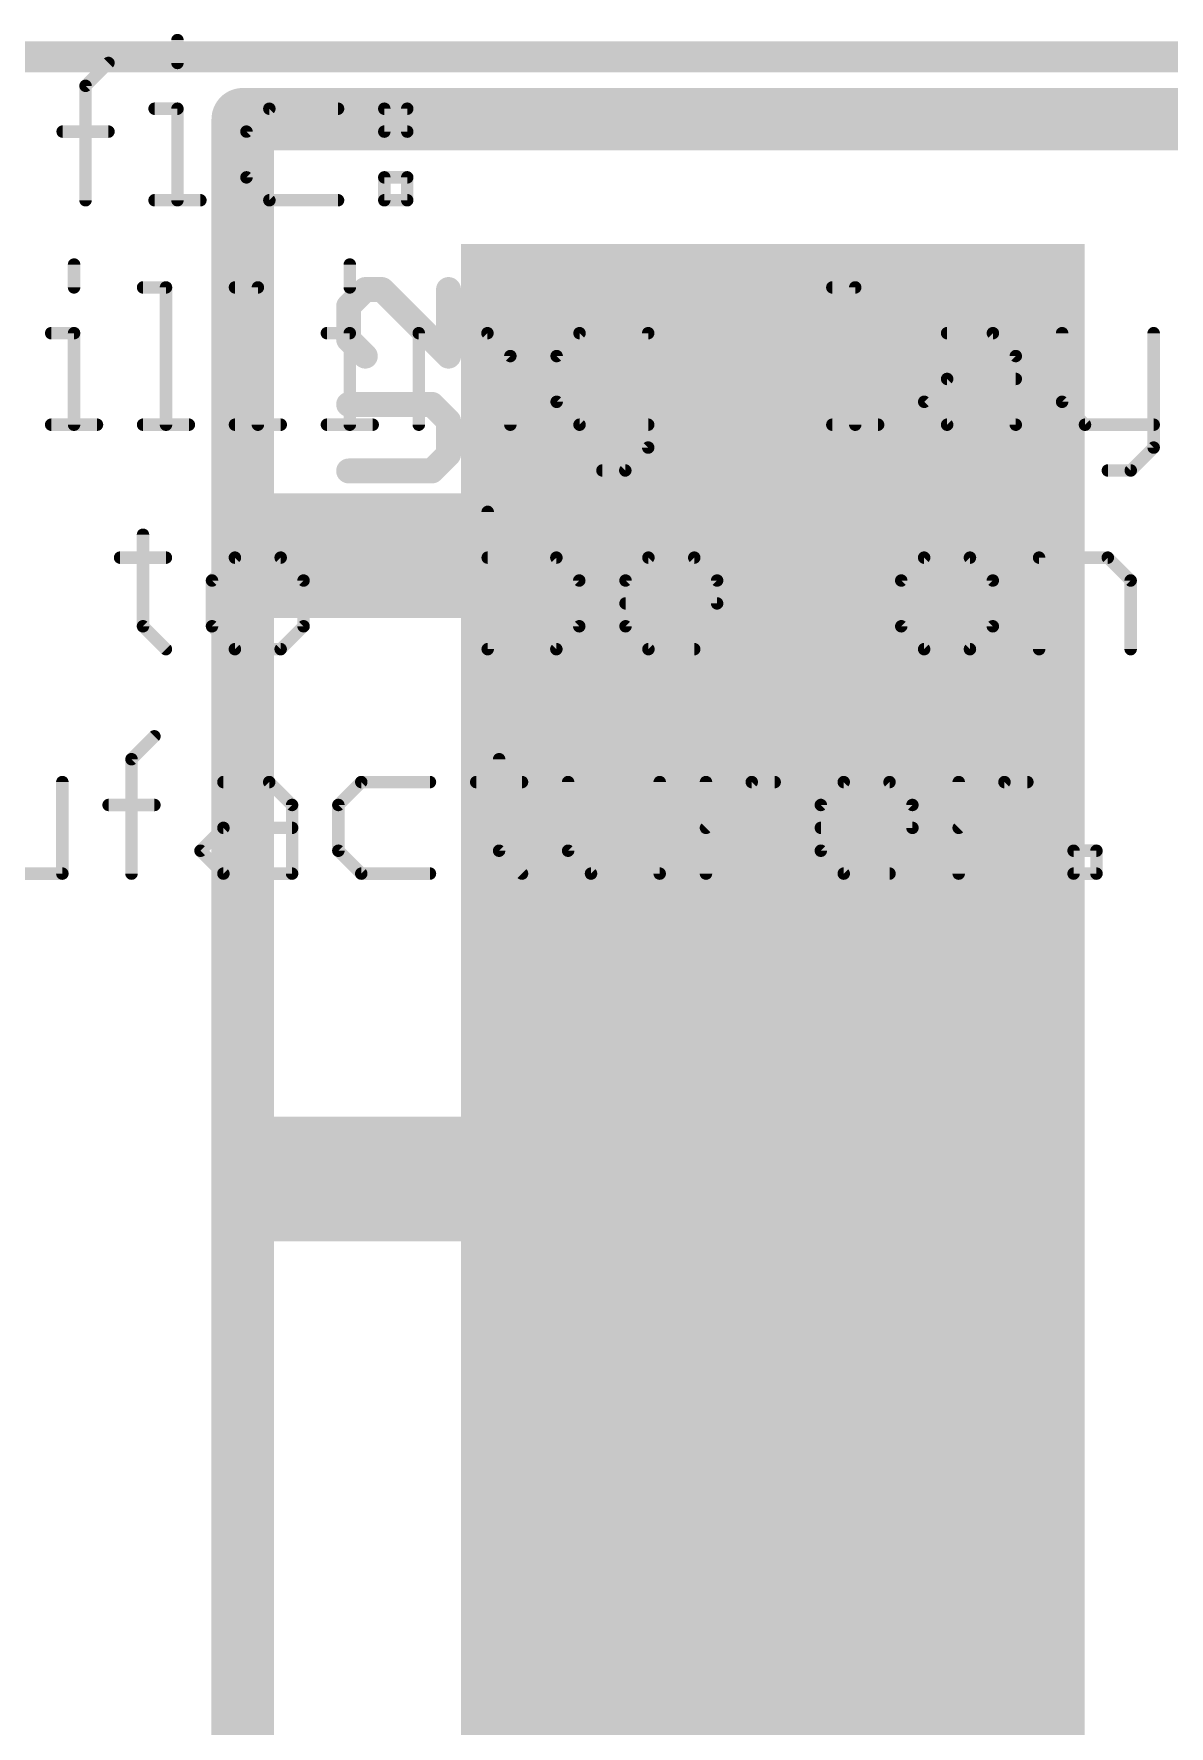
# Model space of a CAD drawing. Extents: x 0 to 102, y -4 to 29.
# Drawn here: x 73.83 to 78.45, y 10.22 to 17.11 of the extents above; entities that cross this region are included whole.
import ezdxf

# ---------------------------------------------------------------- set-up
doc = ezdxf.new("R2010")
doc.units = 0
for name, color, linetype in [('21', 253, 'CONTINUOUS'), ('25', 253, 'CONTINUOUS'), ('51', 41, 'CONTINUOUS')]:
    doc.layers.add(name, color=color, linetype=linetype)

# ---------------------------------------------------------------- blocks, each defined once
blk = doc.blocks.new('RECT')
blk.add_solid([(-0.5, -0.5), (0.5, -0.5), (-0.5, 0.5), (0.5, 0.5)])

msp = doc.modelspace()

# ---------------------------------------------------------------- linework, layer by layer
at = {"layer": '21'}
for points, const_width in [([(69.596, 17.018), (82.804, 17.018)], 0.127), ([(74.676, 8.128), (74.676, 16.764)], 0.254), ([(74.676, 16.764), (78.613, 16.764)], 0.254)]:
    msp.add_lwpolyline(points, dxfattribs=dict(at, const_width=const_width))
at = {"layer": '21', "const_width": 0.127}
for points in [[(74.7395, 16.764, 1), (74.6125, 16.764)], [(74.676, 16.8275, 1), (74.676, 16.7005)]]:
    msp.add_lwpolyline(points, format="xyb", dxfattribs=at)
at = {"layer": '25', "const_width": 0.1016}
for points in [[(75.1752, 16.07), (75.1075, 16.0022)], [(75.243, 16.07), (75.1752, 16.07)], [(75.5142, 15.7988), (75.243, 16.07)], [(75.5142, 16.07), (75.5142, 15.7988)], [(75.1075, 16.0022), (75.1075, 15.8666)], [(75.1075, 15.8666), (75.1752, 15.7988)], [(75.4464, 15.6022), (75.1075, 15.6022)], [(75.5142, 15.5344), (75.4464, 15.6022)], [(75.5142, 15.3988), (75.5142, 15.5344)], [(75.4464, 15.331), (75.5142, 15.3988)], [(75.1075, 15.331), (75.4464, 15.331)]]:
    msp.add_lwpolyline(points, dxfattribs=at)
at = {"layer": '25', "const_width": 0.0508}
for points in [[(75.1752, 16.0954, 1), (75.1752, 16.0446)], [(75.1932, 16.052, 1), (75.1573, 16.0879)], [(75.261, 16.0879, 1), (75.2251, 16.052)], [(75.243, 16.0446, 1), (75.243, 16.0954)], [(75.5396, 16.07, 1), (75.4888, 16.07)], [(75.1329, 16.0022, 1), (75.0821, 16.0022)], [(75.0895, 16.0201, 1), (75.1254, 15.9842)], [(75.1254, 15.8846, 1), (75.0895, 15.8486)], [(75.0821, 15.8666, 1), (75.1329, 15.8666)], [(75.1573, 15.7808, 1), (75.1932, 15.8168)], [(75.4888, 15.7988, 1), (75.5396, 15.7988)], [(75.4962, 15.7808, 1), (75.5322, 15.8168)], [(75.1075, 15.6276, 1), (75.1075, 15.5768)], [(75.4644, 15.6202, 1), (75.4284, 15.5842)], [(75.4464, 15.5768, 1), (75.4464, 15.6276)], [(75.5396, 15.5344, 1), (75.4888, 15.5344)], [(75.4962, 15.5165, 1), (75.5322, 15.5524)], [(75.5322, 15.3809, 1), (75.4962, 15.4168)], [(75.1075, 15.3564, 1), (75.1075, 15.3056)], [(75.4284, 15.349, 1), (75.4644, 15.3131)], [(75.4464, 15.3056, 1), (75.4464, 15.3564)], [(75.4888, 15.3988, 1), (75.5396, 15.3988)]]:
    msp.add_lwpolyline(points, format="xyb", dxfattribs=at)
at = {"layer": '51'}
for points, const_width in [([(74.4104, 17.0863), (74.4104, 16.9931)], 0.0508), ([(74.0362, 16.8999), (74.1295, 16.9931)], 0.0508), ([(74.0362, 16.4338), (74.0362, 16.8999)], 0.0508), ([(74.3172, 16.8067), (74.4104, 16.8067)], 0.0508), ([(74.4104, 16.8067), (74.4104, 16.4338)], 0.0508), ([(74.7846, 16.8067), (74.6914, 16.7134)], 0.0508), ([(75.0643, 16.8067), (74.7846, 16.8067)], 0.0508), ([(75.2527, 16.8067), (75.346, 16.8067)], 0.0508), ([(75.2527, 16.7134), (75.2527, 16.8067)], 0.0508), ([(75.346, 16.8067), (75.346, 16.7134)], 0.0508), ([(73.943, 16.7134), (74.1295, 16.7134)], 0.0508), ([(74.6914, 16.7134), (74.6914, 16.527)], 0.0508), ([(75.346, 16.7134), (75.2527, 16.7134)], 0.0508), ([(74.6914, 16.527), (74.7846, 16.4338)], 0.0508), ([(75.2527, 16.527), (75.346, 16.527)], 0.0508), ([(75.2527, 16.4338), (75.2527, 16.527)], 0.0508), ([(75.346, 16.527), (75.346, 16.4338)], 0.0508), ([(74.3172, 16.4338), (74.5037, 16.4338)], 0.0508), ([(74.7846, 16.4338), (75.0643, 16.4338)], 0.0508), ([(75.346, 16.4338), (75.2527, 16.4338)], 0.0508), ([(73.9894, 16.1719), (73.9894, 16.0787)], 0.0508), ([(75.1121, 16.1719), (75.1121, 16.0787)], 0.0508), ([(74.2704, 16.0787), (74.3637, 16.0787)], 0.0508), ([(74.3637, 16.0787), (74.3637, 15.5194)], 0.0508), ([(74.6446, 16.0787), (74.7379, 16.0787)], 0.0508), ([(74.7379, 16.0787), (74.7379, 15.5194)], 0.0508), ([(77.077, 16.0787), (77.1702, 16.0787)], 0.0508), ([(77.1702, 16.0787), (77.1702, 15.5194)], 0.0508), ([(73.8962, 15.8923), (73.9894, 15.8923)], 0.0508), ([(73.9894, 15.8923), (73.9894, 15.5194)], 0.0508), ([(75.0189, 15.8923), (75.1121, 15.8923)], 0.0508), ([(75.1121, 15.8923), (75.1121, 15.5194)], 0.0508), ([(75.3931, 15.5194), (75.3931, 15.8923)], 0.0508), ([(75.3931, 15.8923), (75.6727, 15.8923)], 0.0508), ([(75.6727, 15.8923), (75.7659, 15.799)], 0.0508), ([(76.0476, 15.8923), (75.9544, 15.799)], 0.0508), ([(76.3272, 15.8923), (76.0476, 15.8923)], 0.0508), ([(76.3272, 15.4262), (76.3272, 15.8923)], 0.0508), ([(77.5444, 15.8923), (77.7308, 15.8923)], 0.0508), ([(77.7308, 15.8923), (77.824, 15.799)], 0.0508), ([(78.0125, 15.8923), (78.0125, 15.6126)], 0.0508), ([(78.3854, 15.8923), (78.3854, 15.4262)], 0.0508), ([(75.7659, 15.799), (75.7659, 15.5194)], 0.0508), ([(75.9544, 15.799), (75.9544, 15.6126)], 0.0508), ([(77.824, 15.799), (77.824, 15.5194)], 0.0508), ([(77.4512, 15.6126), (77.5444, 15.7058)], 0.0508), ([(77.5444, 15.7058), (77.824, 15.7058)], 0.0508), ([(75.9544, 15.6126), (76.0476, 15.5194)], 0.0508), ([(77.5444, 15.5194), (77.4512, 15.6126)], 0.0508), ([(78.0125, 15.6126), (78.1057, 15.5194)], 0.0508), ([(73.8962, 15.5194), (74.0827, 15.5194)], 0.0508), ([(74.2704, 15.5194), (74.4569, 15.5194)], 0.0508), ([(74.6446, 15.5194), (74.8311, 15.5194)], 0.0508), ([(75.0189, 15.5194), (75.2053, 15.5194)], 0.0508), ([(76.0476, 15.5194), (76.3272, 15.5194)], 0.0508), ([(77.077, 15.5194), (77.2634, 15.5194)], 0.0508), ([(77.824, 15.5194), (77.5444, 15.5194)], 0.0508), ([(78.1057, 15.5194), (78.3854, 15.5194)], 0.0508), ([(76.234, 15.333), (76.3272, 15.4262)], 0.0508), ([(78.3854, 15.4262), (78.2921, 15.333)], 0.0508), ([(76.1408, 15.333), (76.234, 15.333)], 0.0508), ([(78.2921, 15.333), (78.1989, 15.333)], 0.0508), ([(75.565, 14.986), (74.803, 14.986)], 0.508), ([(75.6737, 15.1643), (75.6737, 14.605)], 0.0508), ([(74.2701, 15.0711), (74.2701, 14.6982)], 0.0508), ([(74.1769, 14.9779), (74.3633, 14.9779)], 0.0508), ([(74.6443, 14.9779), (74.5511, 14.8846)], 0.0508), ([(74.8307, 14.9779), (74.6443, 14.9779)], 0.0508), ([(74.9239, 14.8846), (74.8307, 14.9779)], 0.0508), ([(75.9533, 14.9779), (75.6737, 14.9779)], 0.0508), ([(76.0465, 14.8846), (75.9533, 14.9779)], 0.0508), ([(76.235, 14.8846), (76.3282, 14.9779)], 0.0508), ([(76.3282, 14.9779), (76.5146, 14.9779)], 0.0508), ([(76.5146, 14.9779), (76.6078, 14.8846)], 0.0508), ([(77.4508, 14.9779), (77.3576, 14.8846)], 0.0508), ([(77.6373, 14.9779), (77.4508, 14.9779)], 0.0508), ([(77.7305, 14.8846), (77.6373, 14.9779)], 0.0508), ([(77.9189, 14.605), (77.9189, 14.9779)], 0.0508), ([(77.9189, 14.9779), (78.1986, 14.9779)], 0.0508), ([(78.1986, 14.9779), (78.2918, 14.8846)], 0.0508), ([(74.5511, 14.8846), (74.5511, 14.6982)], 0.0508), ([(74.9239, 14.6982), (74.9239, 14.8846)], 0.0508), ([(76.0465, 14.6982), (76.0465, 14.8846)], 0.0508), ([(76.235, 14.6982), (76.235, 14.8846)], 0.0508), ([(76.6078, 14.8846), (76.6078, 14.7914)], 0.0508), ([(77.3576, 14.8846), (77.3576, 14.6982)], 0.0508), ([(77.7305, 14.6982), (77.7305, 14.8846)], 0.0508), ([(78.2918, 14.8846), (78.2918, 14.605)], 0.0508), ([(76.6078, 14.7914), (76.235, 14.7914)], 0.0508), ([(74.2701, 14.6982), (74.3633, 14.605)], 0.0508), ([(74.5511, 14.6982), (74.6443, 14.605)], 0.0508), ([(74.8307, 14.605), (74.9239, 14.6982)], 0.0508), ([(75.9533, 14.605), (76.0465, 14.6982)], 0.0508), ([(76.3282, 14.605), (76.235, 14.6982)], 0.0508), ([(77.3576, 14.6982), (77.4508, 14.605)], 0.0508), ([(77.6373, 14.605), (77.7305, 14.6982)], 0.0508), ([(74.6443, 14.605), (74.8307, 14.605)], 0.0508), ([(75.6737, 14.605), (75.9533, 14.605)], 0.0508), ([(76.5146, 14.605), (76.3282, 14.605)], 0.0508), ([(77.4508, 14.605), (77.6373, 14.605)], 0.0508), ([(74.2233, 14.1567), (74.3165, 14.2499)], 0.0508), ([(74.2233, 13.6906), (74.2233, 14.1567)], 0.0508), ([(75.7202, 14.1567), (75.7202, 13.7838)], 0.0508), ([(73.9417, 13.6906), (73.9417, 14.0635)], 0.0508), ([(74.5975, 14.0635), (74.784, 14.0635)], 0.0508), ([(74.784, 14.0635), (74.8772, 13.9702)], 0.0508), ([(75.1588, 14.0635), (75.0656, 13.9702)], 0.0508), ([(75.4385, 14.0635), (75.1588, 14.0635)], 0.0508), ([(75.6269, 14.0635), (75.8134, 14.0635)], 0.0508), ([(76.0011, 14.0635), (76.0011, 13.7838)], 0.0508), ([(76.374, 13.6906), (76.374, 14.0635)], 0.0508), ([(76.5625, 13.6906), (76.5625, 14.0635)], 0.0508), ([(76.5625, 13.877), (76.7489, 14.0635)], 0.0508), ([(76.7489, 14.0635), (76.8421, 14.0635)], 0.0508), ([(77.0302, 13.9702), (77.1234, 14.0635)], 0.0508), ([(77.1234, 14.0635), (77.3098, 14.0635)], 0.0508), ([(77.3098, 14.0635), (77.4031, 13.9702)], 0.0508), ([(77.5915, 13.6906), (77.5915, 14.0635)], 0.0508), ([(77.5915, 13.877), (77.7779, 14.0635)], 0.0508), ([(77.7779, 14.0635), (77.8712, 14.0635)], 0.0508), ([(74.1301, 13.9702), (74.3165, 13.9702)], 0.0508), ([(74.8772, 13.9702), (74.8772, 13.6906)], 0.0508), ([(75.0656, 13.9702), (75.0656, 13.7838)], 0.0508), ([(77.0302, 13.7838), (77.0302, 13.9702)], 0.0508), ([(77.4031, 13.9702), (77.4031, 13.877)], 0.0508), ([(74.5043, 13.7838), (74.5975, 13.877)], 0.0508), ([(74.5975, 13.877), (74.8772, 13.877)], 0.0508), ([(77.4031, 13.877), (77.0302, 13.877)], 0.0508), ([(74.5975, 13.6906), (74.5043, 13.7838)], 0.0508), ([(75.0656, 13.7838), (75.1588, 13.6906)], 0.0508), ([(75.7202, 13.7838), (75.8134, 13.6906)], 0.0508), ([(76.0011, 13.7838), (76.0944, 13.6906)], 0.0508), ([(77.1234, 13.6906), (77.0302, 13.7838)], 0.0508), ([(78.0593, 13.6906), (78.0593, 13.7838)], 0.0508), ([(78.0593, 13.7838), (78.1525, 13.7838)], 0.0508), ([(78.1525, 13.7838), (78.1525, 13.6906)], 0.0508), ([(73.662, 13.6906), (73.9417, 13.6906)], 0.0508), ([(74.8772, 13.6906), (74.5975, 13.6906)], 0.0508), ([(75.1588, 13.6906), (75.4385, 13.6906)], 0.0508), ([(76.0944, 13.6906), (76.374, 13.6906)], 0.0508), ([(77.3098, 13.6906), (77.1234, 13.6906)], 0.0508), ([(78.1525, 13.6906), (78.0593, 13.6906)], 0.0508), ([(75.565, 12.446), (74.803, 12.446)], 0.508)]:
    msp.add_lwpolyline(points, dxfattribs=dict(at, const_width=const_width))
for points, const_width in [([(74.4231, 17.0863, 1), (74.3977, 17.0863)], 0.0254), ([(74.1384, 16.9841, 1), (74.1205, 17.0021)], 0.0254), ([(74.3977, 16.9931, 1), (74.4231, 16.9931)], 0.0254), ([(74.0489, 16.8999, 1), (74.0235, 16.8999)], 0.0254), ([(74.0273, 16.9088, 1), (74.0452, 16.8909)], 0.0254), ([(74.3172, 16.8194, 1), (74.3172, 16.794)], 0.0254), ([(74.4231, 16.8067, 1), (74.3977, 16.8067)], 0.0254), ([(74.4104, 16.794, 1), (74.4104, 16.8194)], 0.0254), ([(74.7846, 16.8194, 1), (74.7846, 16.794)], 0.0254), ([(74.7936, 16.7977, 1), (74.7757, 16.8156)], 0.0254), ([(75.0643, 16.794, 1), (75.0643, 16.8194)], 0.0254), ([(75.2527, 16.8194, 1), (75.2527, 16.794)], 0.0254), ([(75.2654, 16.8067, 1), (75.24, 16.8067)], 0.0254), ([(75.3587, 16.8067, 1), (75.3333, 16.8067)], 0.0254), ([(75.346, 16.794, 1), (75.346, 16.8194)], 0.0254), ([(73.943, 16.7261, 1), (73.943, 16.7007)], 0.0254), ([(74.1295, 16.7007, 1), (74.1295, 16.7261)], 0.0254), ([(74.7041, 16.7134, 1), (74.6787, 16.7134)], 0.0254), ([(74.6825, 16.7224, 1), (74.7004, 16.7045)], 0.0254), ([(75.2527, 16.7261, 1), (75.2527, 16.7007)], 0.0254), ([(75.24, 16.7134, 1), (75.2654, 16.7134)], 0.0254), ([(75.3333, 16.7134, 1), (75.3587, 16.7134)], 0.0254), ([(75.346, 16.7007, 1), (75.346, 16.7261)], 0.0254), ([(74.7004, 16.536, 1), (74.6825, 16.518)], 0.0254), ([(75.2527, 16.5397, 1), (75.2527, 16.5143)], 0.0254), ([(75.2654, 16.527, 1), (75.24, 16.527)], 0.0254), ([(75.3587, 16.527, 1), (75.3333, 16.527)], 0.0254), ([(75.346, 16.5143, 1), (75.346, 16.5397)], 0.0254), ([(74.6787, 16.527, 1), (74.7041, 16.527)], 0.0254), ([(74.0235, 16.4338, 1), (74.0489, 16.4338)], 0.0254), ([(74.3172, 16.4465, 1), (74.3172, 16.4211)], 0.0254), ([(74.3977, 16.4338, 1), (74.4231, 16.4338)], 0.0254), ([(74.5037, 16.4211, 1), (74.5037, 16.4465)], 0.0254), ([(74.7846, 16.4465, 1), (74.7846, 16.4211)], 0.0254), ([(74.7757, 16.4248, 1), (74.7936, 16.4428)], 0.0254), ([(75.0643, 16.4211, 1), (75.0643, 16.4465)], 0.0254), ([(75.2527, 16.4465, 1), (75.2527, 16.4211)], 0.0254), ([(75.24, 16.4338, 1), (75.2654, 16.4338)], 0.0254), ([(75.3333, 16.4338, 1), (75.3587, 16.4338)], 0.0254), ([(75.346, 16.4211, 1), (75.346, 16.4465)], 0.0254), ([(74.0021, 16.1719, 1), (73.9767, 16.1719)], 0.0254), ([(75.1248, 16.1719, 1), (75.0994, 16.1719)], 0.0254), ([(73.9767, 16.0787, 1), (74.0021, 16.0787)], 0.0254), ([(74.2704, 16.0914, 1), (74.2704, 16.066)], 0.0254), ([(74.3764, 16.0787, 1), (74.351, 16.0787)], 0.0254), ([(74.3637, 16.066, 1), (74.3637, 16.0914)], 0.0254), ([(74.6446, 16.0914, 1), (74.6446, 16.066)], 0.0254), ([(74.7506, 16.0787, 1), (74.7252, 16.0787)], 0.0254), ([(74.7379, 16.066, 1), (74.7379, 16.0914)], 0.0254), ([(75.0994, 16.0787, 1), (75.1248, 16.0787)], 0.0254), ([(77.077, 16.0914, 1), (77.077, 16.066)], 0.0254), ([(77.1829, 16.0787, 1), (77.1575, 16.0787)], 0.0254), ([(77.1702, 16.066, 1), (77.1702, 16.0914)], 0.0254), ([(73.8962, 15.905, 1), (73.8962, 15.8796)], 0.0254), ([(74.0021, 15.8923, 1), (73.9767, 15.8923)], 0.0254), ([(73.9894, 15.8796, 1), (73.9894, 15.905)], 0.0254), ([(75.0189, 15.905, 1), (75.0189, 15.8796)], 0.0254), ([(75.1248, 15.8923, 1), (75.0994, 15.8923)], 0.0254), ([(75.1121, 15.8796, 1), (75.1121, 15.905)], 0.0254), ([(75.4058, 15.8923, 1), (75.3804, 15.8923)], 0.0254), ([(75.3931, 15.905, 1), (75.3931, 15.8796)], 0.0254), ([(75.6817, 15.9012, 1), (75.6637, 15.8833)], 0.0254), ([(75.6727, 15.8796, 1), (75.6727, 15.905)], 0.0254), ([(76.0476, 15.905, 1), (76.0476, 15.8796)], 0.0254), ([(76.0566, 15.8833, 1), (76.0386, 15.9012)], 0.0254), ([(76.3399, 15.8923, 1), (76.3145, 15.8923)], 0.0254), ([(76.3272, 15.8796, 1), (76.3272, 15.905)], 0.0254), ([(77.5444, 15.905, 1), (77.5444, 15.8796)], 0.0254), ([(77.7398, 15.9012, 1), (77.7218, 15.8833)], 0.0254), ([(77.7308, 15.8796, 1), (77.7308, 15.905)], 0.0254), ([(78.0252, 15.8923, 1), (77.9998, 15.8923)], 0.0254), ([(78.398, 15.8923, 1), (78.3727, 15.8923)], 0.0254), ([(75.7786, 15.799, 1), (75.7532, 15.799)], 0.0254), ([(75.7569, 15.7901, 1), (75.7749, 15.808)], 0.0254), ([(75.9671, 15.799, 1), (75.9417, 15.799)], 0.0254), ([(75.9454, 15.808, 1), (75.9633, 15.7901)], 0.0254), ([(77.8367, 15.799, 1), (77.8113, 15.799)], 0.0254), ([(77.8151, 15.7901, 1), (77.833, 15.808)], 0.0254), ([(77.5444, 15.7185, 1), (77.5444, 15.6931)], 0.0254), ([(77.5534, 15.6968, 1), (77.5354, 15.7148)], 0.0254), ([(77.824, 15.6931, 1), (77.824, 15.7185)], 0.0254), ([(75.9633, 15.6216, 1), (75.9454, 15.6036)], 0.0254), ([(75.9417, 15.6126, 1), (75.9671, 15.6126)], 0.0254), ([(77.4602, 15.6216, 1), (77.4422, 15.6036)], 0.0254), ([(77.4422, 15.6216, 1), (77.4602, 15.6036)], 0.0254), ([(78.0215, 15.6216, 1), (78.0035, 15.6036)], 0.0254), ([(77.9998, 15.6126, 1), (78.0252, 15.6126)], 0.0254), ([(73.8962, 15.5321, 1), (73.8962, 15.5067)], 0.0254), ([(73.9767, 15.5194, 1), (74.0021, 15.5194)], 0.0254), ([(74.0827, 15.5067, 1), (74.0827, 15.5321)], 0.0254), ([(74.2704, 15.5321, 1), (74.2704, 15.5067)], 0.0254), ([(74.351, 15.5194, 1), (74.3764, 15.5194)], 0.0254), ([(74.4569, 15.5067, 1), (74.4569, 15.5321)], 0.0254), ([(74.6446, 15.5321, 1), (74.6446, 15.5067)], 0.0254), ([(74.7252, 15.5194, 1), (74.7506, 15.5194)], 0.0254), ([(74.8311, 15.5067, 1), (74.8311, 15.5321)], 0.0254), ([(75.0189, 15.5321, 1), (75.0189, 15.5067)], 0.0254), ([(75.0994, 15.5194, 1), (75.1248, 15.5194)], 0.0254), ([(75.2053, 15.5067, 1), (75.2053, 15.5321)], 0.0254), ([(75.3804, 15.5194, 1), (75.4058, 15.5194)], 0.0254), ([(75.7532, 15.5194, 1), (75.7786, 15.5194)], 0.0254), ([(76.0476, 15.5321, 1), (76.0476, 15.5067)], 0.0254), ([(76.0386, 15.5104, 1), (76.0566, 15.5284)], 0.0254), ([(76.3272, 15.5067, 1), (76.3272, 15.5321)], 0.0254), ([(77.077, 15.5321, 1), (77.077, 15.5067)], 0.0254), ([(77.1575, 15.5194, 1), (77.1829, 15.5194)], 0.0254), ([(77.2634, 15.5067, 1), (77.2634, 15.5321)], 0.0254), ([(77.5444, 15.5321, 1), (77.5444, 15.5067)], 0.0254), ([(77.5354, 15.5104, 1), (77.5534, 15.5284)], 0.0254), ([(77.8113, 15.5194, 1), (77.8367, 15.5194)], 0.0254), ([(77.824, 15.5067, 1), (77.824, 15.5321)], 0.0254), ([(78.1057, 15.5321, 1), (78.1057, 15.5067)], 0.0254), ([(78.0967, 15.5104, 1), (78.1147, 15.5284)], 0.0254), ([(78.3854, 15.5067, 1), (78.3854, 15.5321)], 0.0254), ([(76.3362, 15.4172, 1), (76.3182, 15.4352)], 0.0254), ([(78.3943, 15.4172, 1), (78.3764, 15.4352)], 0.0254), ([(76.3145, 15.4262, 1), (76.3399, 15.4262)], 0.0254), ([(78.3727, 15.4262, 1), (78.398, 15.4262)], 0.0254), ([(76.1408, 15.3457, 1), (76.1408, 15.3203)], 0.0254), ([(76.225, 15.342, 1), (76.243, 15.324)], 0.0254), ([(76.234, 15.3203, 1), (76.234, 15.3457)], 0.0254), ([(78.1989, 15.3457, 1), (78.1989, 15.3203)], 0.0254), ([(78.2832, 15.342, 1), (78.3011, 15.324)], 0.0254), ([(78.2921, 15.3203, 1), (78.2921, 15.3457)], 0.0254), ([(74.803, 15.113, 1), (74.803, 14.859)], 0.254), ([(75.565, 14.859, 1), (75.565, 15.113)], 0.254), ([(75.6864, 15.1643, 1), (75.661, 15.1643)], 0.0254), ([(74.2828, 15.0711, 1), (74.2574, 15.0711)], 0.0254), ([(74.1769, 14.9906, 1), (74.1769, 14.9651)], 0.0254), ([(74.3633, 14.9651, 1), (74.3633, 14.9906)], 0.0254), ([(74.6443, 14.9906, 1), (74.6443, 14.9651)], 0.0254), ([(74.6533, 14.9689, 1), (74.6353, 14.9868)], 0.0254), ([(74.8397, 14.9868, 1), (74.8217, 14.9689)], 0.0254), ([(74.8307, 14.9651, 1), (74.8307, 14.9906)], 0.0254), ([(75.6737, 14.9906, 1), (75.6737, 14.9651)], 0.0254), ([(75.9623, 14.9868, 1), (75.9443, 14.9689)], 0.0254), ([(75.9533, 14.9651, 1), (75.9533, 14.9906)], 0.0254), ([(76.3282, 14.9906, 1), (76.3282, 14.9651)], 0.0254), ([(76.3372, 14.9689, 1), (76.3192, 14.9868)], 0.0254), ([(76.5236, 14.9868, 1), (76.5057, 14.9689)], 0.0254), ([(76.5146, 14.9651, 1), (76.5146, 14.9906)], 0.0254), ([(77.4508, 14.9906, 1), (77.4508, 14.9651)], 0.0254), ([(77.4598, 14.9689, 1), (77.4418, 14.9868)], 0.0254), ([(77.6462, 14.9868, 1), (77.6283, 14.9689)], 0.0254), ([(77.6373, 14.9651, 1), (77.6373, 14.9906)], 0.0254), ([(77.9316, 14.9779, 1), (77.9062, 14.9779)], 0.0254), ([(77.9189, 14.9906, 1), (77.9189, 14.9651)], 0.0254), ([(78.2075, 14.9868, 1), (78.1896, 14.9689)], 0.0254), ([(78.1986, 14.9651, 1), (78.1986, 14.9906)], 0.0254), ([(74.5638, 14.8846, 1), (74.5384, 14.8846)], 0.0254), ([(74.5421, 14.8936, 1), (74.56, 14.8757)], 0.0254), ([(74.9366, 14.8846, 1), (74.9112, 14.8846)], 0.0254), ([(74.9149, 14.8757, 1), (74.9329, 14.8936)], 0.0254), ([(76.0592, 14.8846, 1), (76.0338, 14.8846)], 0.0254), ([(76.0376, 14.8757, 1), (76.0555, 14.8936)], 0.0254), ([(76.2477, 14.8846, 1), (76.2223, 14.8846)], 0.0254), ([(76.226, 14.8936, 1), (76.244, 14.8757)], 0.0254), ([(76.6205, 14.8846, 1), (76.5951, 14.8846)], 0.0254), ([(76.5989, 14.8757, 1), (76.6168, 14.8936)], 0.0254), ([(77.3703, 14.8846, 1), (77.3449, 14.8846)], 0.0254), ([(77.3486, 14.8936, 1), (77.3666, 14.8757)], 0.0254), ([(77.7432, 14.8846, 1), (77.7178, 14.8846)], 0.0254), ([(77.7215, 14.8757, 1), (77.7394, 14.8936)], 0.0254), ([(78.3045, 14.8846, 1), (78.2791, 14.8846)], 0.0254), ([(78.2828, 14.8757, 1), (78.3008, 14.8936)], 0.0254), ([(76.235, 14.8041, 1), (76.235, 14.7787)], 0.0254), ([(76.5951, 14.7914, 1), (76.6205, 14.7914)], 0.0254), ([(76.6078, 14.7787, 1), (76.6078, 14.8041)], 0.0254), ([(74.2791, 14.7072, 1), (74.2611, 14.6892)], 0.0254), ([(74.2574, 14.6982, 1), (74.2828, 14.6982)], 0.0254), ([(74.56, 14.7072, 1), (74.5421, 14.6892)], 0.0254), ([(74.5384, 14.6982, 1), (74.5638, 14.6982)], 0.0254), ([(74.9112, 14.6982, 1), (74.9366, 14.6982)], 0.0254), ([(74.9329, 14.6892, 1), (74.9149, 14.7072)], 0.0254), ([(76.0338, 14.6982, 1), (76.0592, 14.6982)], 0.0254), ([(76.0555, 14.6892, 1), (76.0376, 14.7072)], 0.0254), ([(76.244, 14.7072, 1), (76.226, 14.6892)], 0.0254), ([(76.2223, 14.6982, 1), (76.2477, 14.6982)], 0.0254), ([(77.3666, 14.7072, 1), (77.3486, 14.6892)], 0.0254), ([(77.3449, 14.6982, 1), (77.3703, 14.6982)], 0.0254), ([(77.7178, 14.6982, 1), (77.7432, 14.6982)], 0.0254), ([(77.7394, 14.6892, 1), (77.7215, 14.7072)], 0.0254), ([(74.3543, 14.596, 1), (74.3723, 14.614)], 0.0254), ([(74.6443, 14.6177, 1), (74.6443, 14.5923)], 0.0254), ([(74.6353, 14.596, 1), (74.6533, 14.614)], 0.0254), ([(74.8217, 14.614, 1), (74.8397, 14.596)], 0.0254), ([(74.8307, 14.5923, 1), (74.8307, 14.6177)], 0.0254), ([(75.6737, 14.6177, 1), (75.6737, 14.5923)], 0.0254), ([(75.661, 14.605, 1), (75.6864, 14.605)], 0.0254), ([(75.9443, 14.614, 1), (75.9623, 14.596)], 0.0254), ([(75.9533, 14.5923, 1), (75.9533, 14.6177)], 0.0254), ([(76.3282, 14.6177, 1), (76.3282, 14.5923)], 0.0254), ([(76.3192, 14.596, 1), (76.3372, 14.614)], 0.0254), ([(76.5146, 14.5923, 1), (76.5146, 14.6177)], 0.0254), ([(77.4508, 14.6177, 1), (77.4508, 14.5923)], 0.0254), ([(77.4418, 14.596, 1), (77.4598, 14.614)], 0.0254), ([(77.6283, 14.614, 1), (77.6462, 14.596)], 0.0254), ([(77.6373, 14.5923, 1), (77.6373, 14.6177)], 0.0254), ([(77.9062, 14.605, 1), (77.9316, 14.605)], 0.0254), ([(78.2791, 14.605, 1), (78.3045, 14.605)], 0.0254), ([(74.3255, 14.2409, 1), (74.3076, 14.2589)], 0.0254), ([(74.236, 14.1567, 1), (74.2106, 14.1567)], 0.0254), ([(74.2143, 14.1656, 1), (74.2323, 14.1477)], 0.0254), ([(75.7328, 14.1567, 1), (75.7075, 14.1567)], 0.0254), ([(73.9544, 14.0635, 1), (73.929, 14.0635)], 0.0254), ([(74.5975, 14.0762, 1), (74.5975, 14.0508)], 0.0254), ([(74.7929, 14.0724, 1), (74.775, 14.0545)], 0.0254), ([(74.784, 14.0508, 1), (74.784, 14.0762)], 0.0254), ([(75.1588, 14.0762, 1), (75.1588, 14.0508)], 0.0254), ([(75.1678, 14.0545, 1), (75.1499, 14.0724)], 0.0254), ([(75.4385, 14.0508, 1), (75.4385, 14.0762)], 0.0254), ([(75.6269, 14.0762, 1), (75.6269, 14.0508)], 0.0254), ([(75.8134, 14.0508, 1), (75.8134, 14.0762)], 0.0254), ([(76.0138, 14.0635, 1), (75.9884, 14.0635)], 0.0254), ([(76.3867, 14.0635, 1), (76.3613, 14.0635)], 0.0254), ([(76.5752, 14.0635, 1), (76.5498, 14.0635)], 0.0254), ([(76.7489, 14.0762, 1), (76.7489, 14.0508)], 0.0254), ([(76.7579, 14.0545, 1), (76.7399, 14.0724)], 0.0254), ([(76.8421, 14.0508, 1), (76.8421, 14.0762)], 0.0254), ([(77.1234, 14.0762, 1), (77.1234, 14.0508)], 0.0254), ([(77.1324, 14.0545, 1), (77.1144, 14.0724)], 0.0254), ([(77.3188, 14.0724, 1), (77.3009, 14.0545)], 0.0254), ([(77.3098, 14.0508, 1), (77.3098, 14.0762)], 0.0254), ([(77.6042, 14.0635, 1), (77.5788, 14.0635)], 0.0254), ([(77.7779, 14.0762, 1), (77.7779, 14.0508)], 0.0254), ([(77.7869, 14.0545, 1), (77.769, 14.0724)], 0.0254), ([(77.8712, 14.0508, 1), (77.8712, 14.0762)], 0.0254), ([(74.1301, 13.9829, 1), (74.1301, 13.9575)], 0.0254), ([(74.3165, 13.9575, 1), (74.3165, 13.9829)], 0.0254), ([(74.8899, 13.9702, 1), (74.8645, 13.9702)], 0.0254), ([(75.0783, 13.9702, 1), (75.0529, 13.9702)], 0.0254), ([(77.0429, 13.9702, 1), (77.0175, 13.9702)], 0.0254), ([(77.4158, 13.9702, 1), (77.3904, 13.9702)], 0.0254), ([(74.8682, 13.9613, 1), (74.8861, 13.9792)], 0.0254), ([(75.0566, 13.9792, 1), (75.0746, 13.9613)], 0.0254), ([(77.0212, 13.9792, 1), (77.0392, 13.9613)], 0.0254), ([(77.3941, 13.9613, 1), (77.412, 13.9792)], 0.0254), ([(74.5975, 13.8897, 1), (74.5975, 13.8643)], 0.0254), ([(74.6065, 13.868, 1), (74.5886, 13.886)], 0.0254), ([(74.8772, 13.8643, 1), (74.8772, 13.8897)], 0.0254), ([(76.5535, 13.886, 1), (76.5714, 13.868)], 0.0254), ([(77.0302, 13.8897, 1), (77.0302, 13.8643)], 0.0254), ([(77.3904, 13.877, 1), (77.4158, 13.877)], 0.0254), ([(77.4031, 13.8643, 1), (77.4031, 13.8897)], 0.0254), ([(77.5825, 13.886, 1), (77.6005, 13.868)], 0.0254), ([(74.5133, 13.7928, 1), (74.4953, 13.7748)], 0.0254), ([(74.4953, 13.7928, 1), (74.5133, 13.7748)], 0.0254), ([(75.0746, 13.7928, 1), (75.0566, 13.7748)], 0.0254), ([(75.0529, 13.7838, 1), (75.0783, 13.7838)], 0.0254), ([(75.7291, 13.7928, 1), (75.7112, 13.7748)], 0.0254), ([(75.7075, 13.7838, 1), (75.7328, 13.7838)], 0.0254), ([(75.9884, 13.7838, 1), (76.0138, 13.7838)], 0.0254), ([(76.0101, 13.7928, 1), (75.9922, 13.7748)], 0.0254), ([(77.0392, 13.7928, 1), (77.0212, 13.7748)], 0.0254), ([(77.0175, 13.7838, 1), (77.0429, 13.7838)], 0.0254), ([(78.072, 13.7838, 1), (78.0466, 13.7838)], 0.0254), ([(78.0593, 13.7965, 1), (78.0593, 13.7711)], 0.0254), ([(78.1652, 13.7838, 1), (78.1398, 13.7838)], 0.0254), ([(78.1525, 13.7711, 1), (78.1525, 13.7965)], 0.0254), ([(73.929, 13.6906, 1), (73.9544, 13.6906)], 0.0254), ([(73.9417, 13.6779, 1), (73.9417, 13.7033)], 0.0254), ([(74.2106, 13.6906, 1), (74.236, 13.6906)], 0.0254), ([(74.5975, 13.7033, 1), (74.5975, 13.6779)], 0.0254), ([(74.5886, 13.6816, 1), (74.6065, 13.6996)], 0.0254), ([(74.8645, 13.6906, 1), (74.8899, 13.6906)], 0.0254), ([(74.8772, 13.6779, 1), (74.8772, 13.7033)], 0.0254), ([(75.1588, 13.7033, 1), (75.1588, 13.6779)], 0.0254), ([(75.1499, 13.6816, 1), (75.1678, 13.6996)], 0.0254), ([(75.4385, 13.6779, 1), (75.4385, 13.7033)], 0.0254), ([(75.8044, 13.6816, 1), (75.8223, 13.6996)], 0.0254), ([(76.0944, 13.7033, 1), (76.0944, 13.6779)], 0.0254), ([(76.0854, 13.6816, 1), (76.1033, 13.6996)], 0.0254), ([(76.3613, 13.6906, 1), (76.3867, 13.6906)], 0.0254), ([(76.374, 13.6779, 1), (76.374, 13.7033)], 0.0254), ([(76.5498, 13.6906, 1), (76.5752, 13.6906)], 0.0254), ([(77.1234, 13.7033, 1), (77.1234, 13.6779)], 0.0254), ([(77.1144, 13.6816, 1), (77.1324, 13.6996)], 0.0254), ([(77.3098, 13.6779, 1), (77.3098, 13.7033)], 0.0254), ([(77.5788, 13.6906, 1), (77.6042, 13.6906)], 0.0254), ([(78.0593, 13.7033, 1), (78.0593, 13.6779)], 0.0254), ([(78.0466, 13.6906, 1), (78.072, 13.6906)], 0.0254), ([(78.1398, 13.6906, 1), (78.1652, 13.6906)], 0.0254), ([(78.1525, 13.6779, 1), (78.1525, 13.7033)], 0.0254), ([(74.803, 12.573, 1), (74.803, 12.319)], 0.254), ([(75.565, 12.319, 1), (75.565, 12.573)], 0.254)]:
    msp.add_lwpolyline(points, format="xyb", dxfattribs=dict(at, const_width=const_width))

# ---------------------------------------------------------------- block references
at = {"layer": '51', "xscale": 7.62, "yscale": 2.54, "rotation": 270}
msp.add_blockref('RECT', (76.835, 12.446), dxfattribs=at)

doc.saveas('drawing.dxf')
